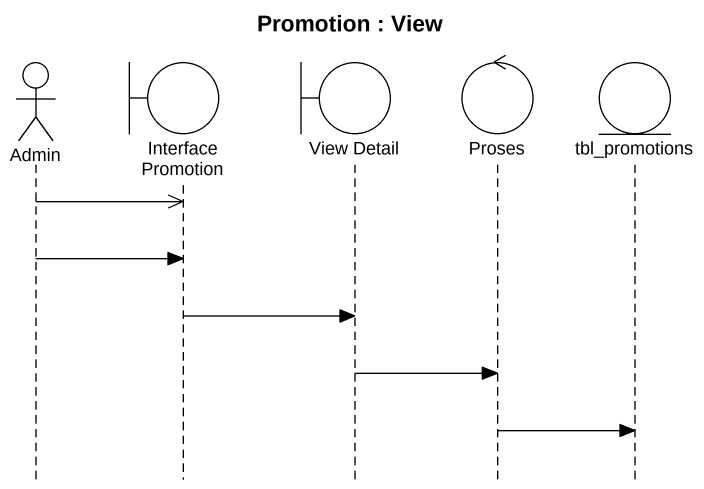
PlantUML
@startuml
title Promotion : View
hide footbox
actor Admin
boundary "Interface Promotion" as Interface_Promotion
boundary "View Detail" as View_Detail
control Proses
entity tbl_promotions

Admin ->> Interface_Promotion
Admin -> Interface_Promotion
Interface_Promotion -> View_Detail
View_Detail -> Proses
Proses -> tbl_promotions
@enduml
